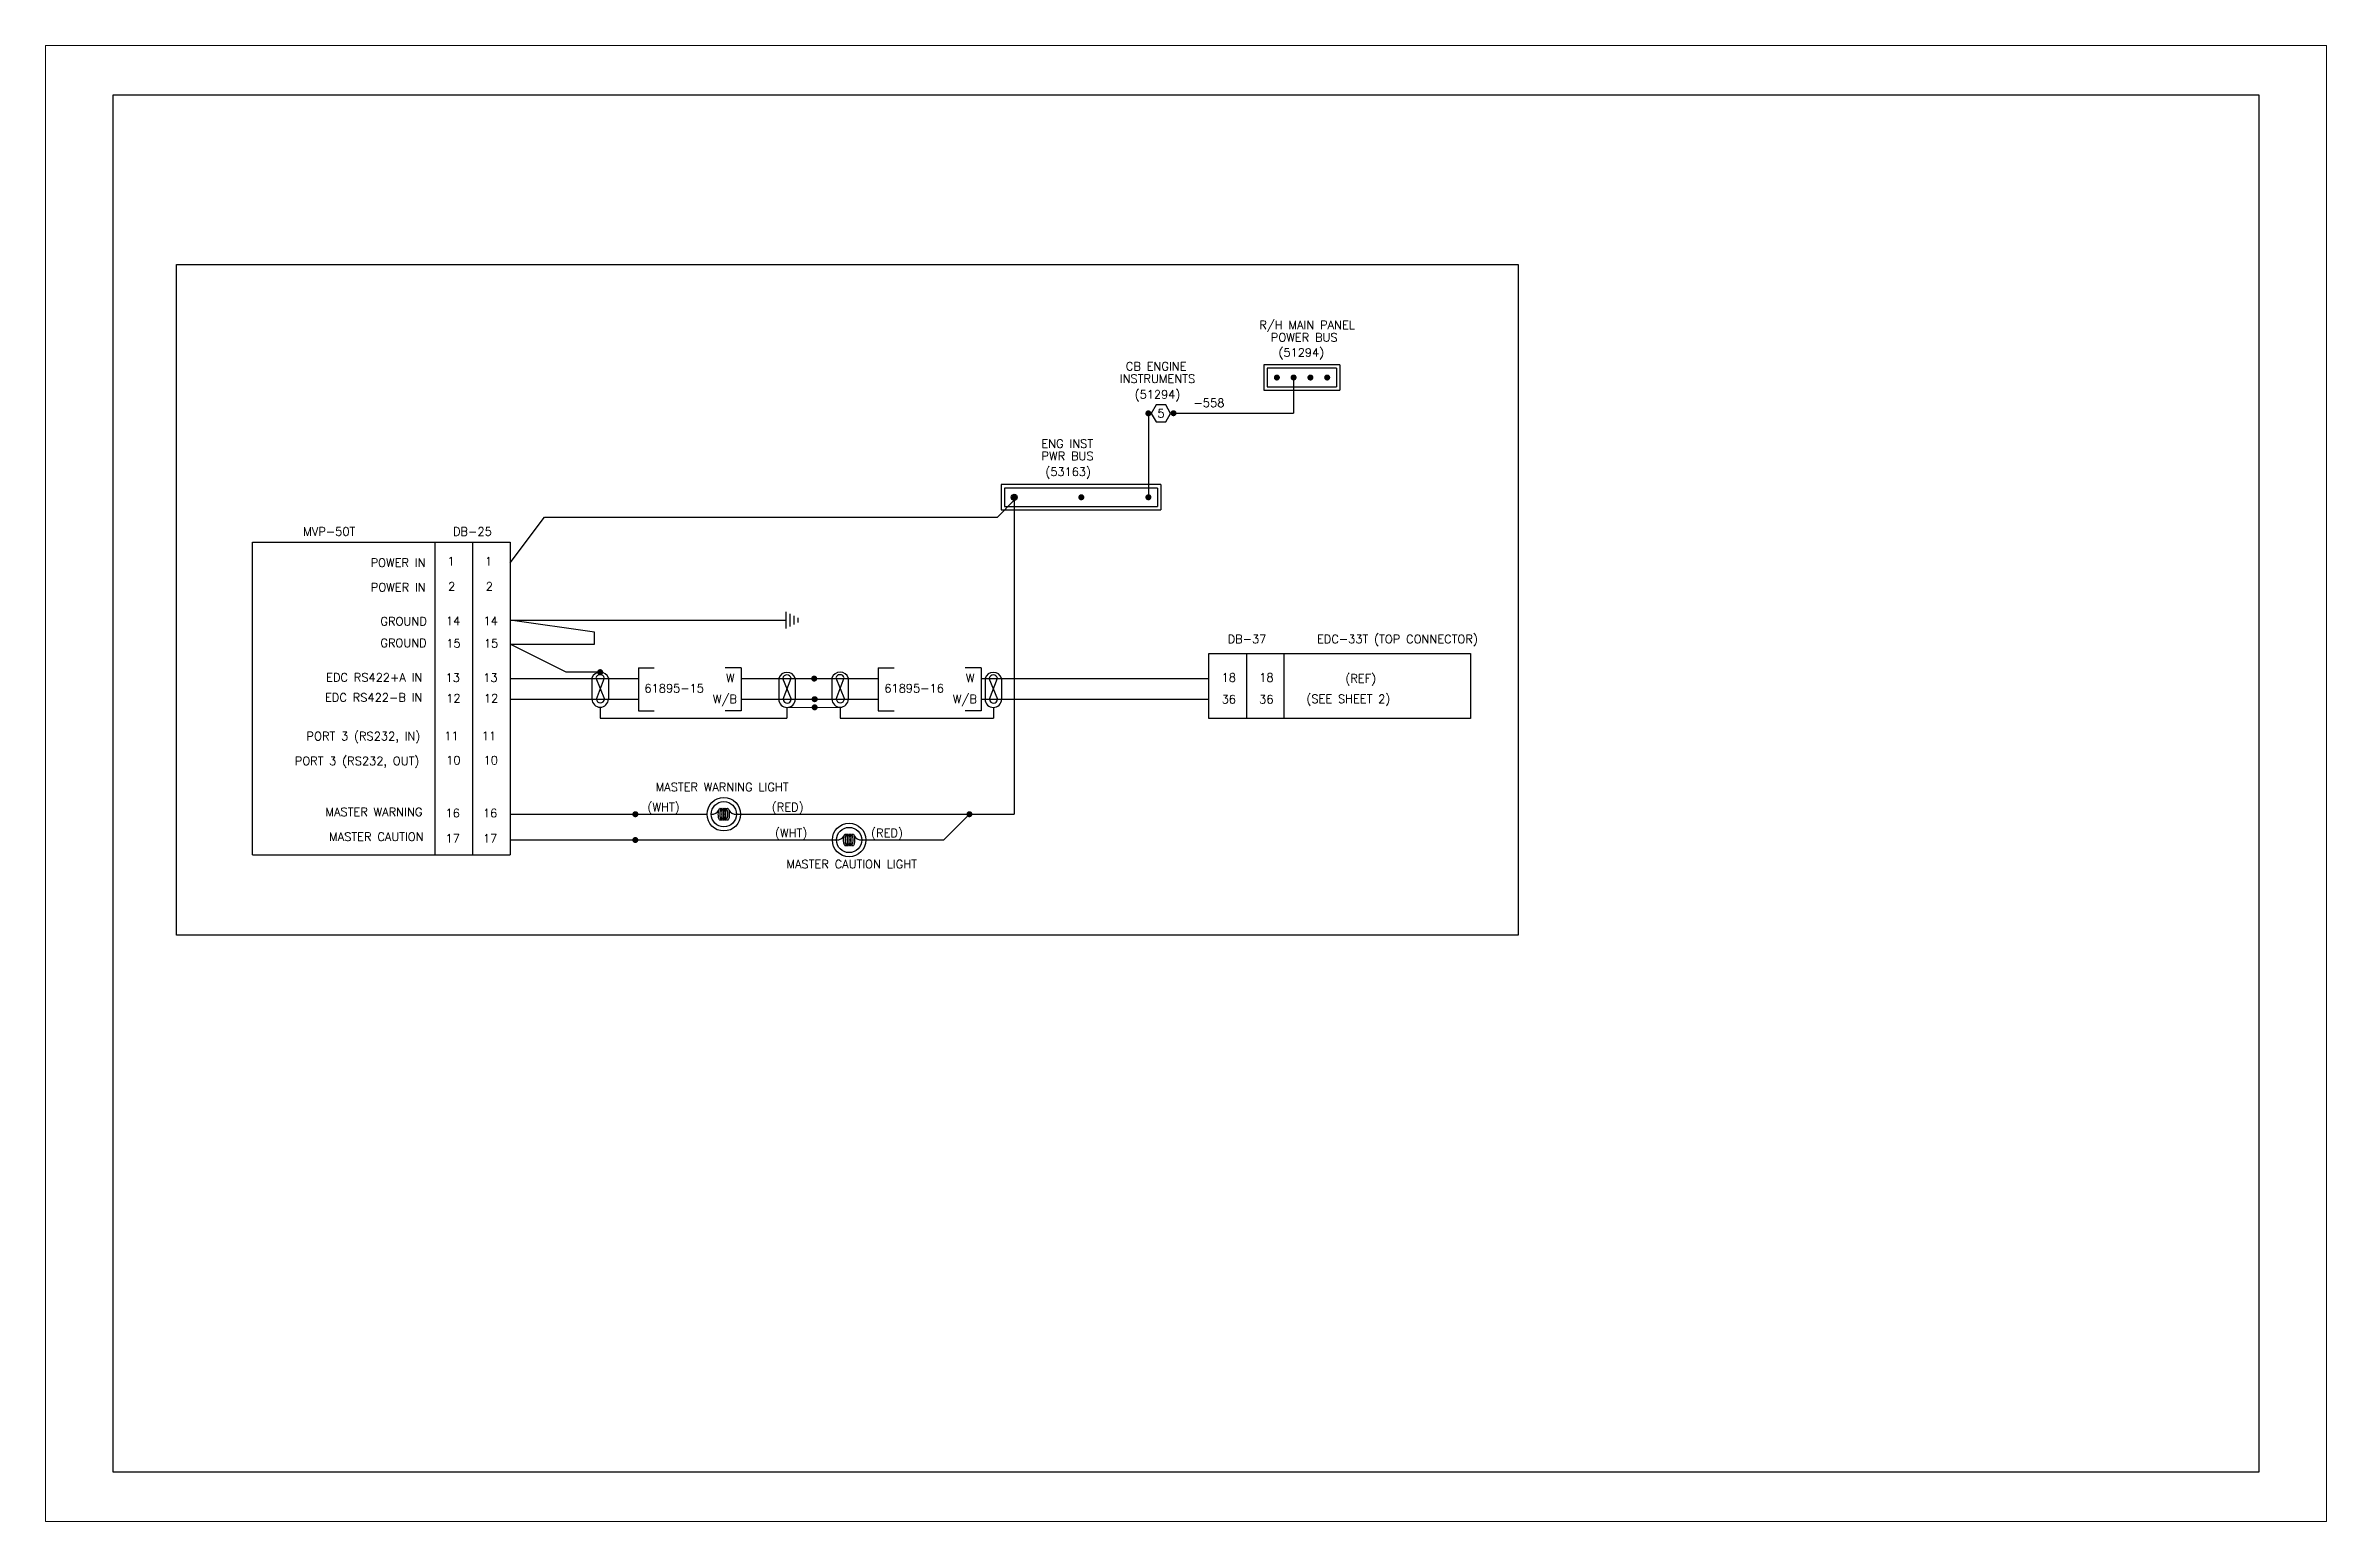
# Paper-space layout 'DX1' of a CAD drawing. Extents: x 0 to 34, y 0 to 22.
# The model-space entities are those that its viewports show. They can reach past a viewport. Long polylines and large blocks are cut down to what shows.
import ezdxf
from ezdxf.enums import TextEntityAlignment as Align

# ---------------------------------------------------------------- set-up
doc = ezdxf.new("R2010")
doc.units = 0
doc.header["$LTSCALE"] = 0.3
doc.header["$MEASUREMENT"] = 0
doc.layers.get('Defpoints').update_dxf_attribs({"linetype": 'CONTINUOUS'})
for name, color, linetype in [('1', 1, 'CONTINUOUS'), ('N', 2, 'CONTINUOUS'), ('NOTES', 2, 'CONTINUOUS'), ('TB', 1, 'CONTINUOUS'), ('TB Border', 9, 'CONTINUOUS'), ('W', 11, 'CONTINUOUS')]:
    doc.layers.add(name, color=color, linetype=linetype)
doc.styles.add('130', font='ROMANS', dxfattribs={"height": 0.125})
doc.styles.add('ROMANS', font='ROMANS.shx')

# ---------------------------------------------------------------- blocks, each defined once
blk = doc.blocks.new('GR')
at = {"layer": '1'}
for p, q in [((-0.125, 0), (0.125, 0)), ((-0.095, 0.06), (0.095, 0.06)), ((-0.065, 0.12), (0.065, 0.12)), ((-0.035, 0.18), (0.035, 0.18))]:
    blk.add_line(p, q, dxfattribs=at)

msp = doc.modelspace()

# ---------------------------------------------------------------- linework, layer by layer
at = {"layer": '1'}
for p, q in [((17.16, 16.5), (17.16, 16.125)), ((18.292, 16.5), (17.16, 16.5)), ((17.21, 16.45), (17.21, 16.175)), ((18.242, 16.45), (17.21, 16.45)), ((18.242, 16.45), (18.242, 16.175)), ((18.292, 16.5), (18.292, 16.125)), ((17.16, 16.125), (18.292, 16.125)), ((17.21, 16.175), (18.242, 16.175)), ((13.245, 14.715), (13.245, 14.34)), ((15.627, 14.715), (13.245, 14.715)), ((13.295, 14.665), (13.295, 14.39)), ((15.577, 14.665), (13.295, 14.665)), ((15.577, 14.665), (15.577, 14.39)), ((15.627, 14.715), (15.627, 14.34)), ((13.245, 14.34), (15.627, 14.34)), ((13.295, 14.39), (15.577, 14.39)), ((7.144, 11.833), (7.144, 11.518)), ((7.202, 11.833), (7.33, 11.518)), ((7.21, 11.518), (7.329, 11.833)), ((7.39, 11.833), (7.39, 11.514)), ((9.929, 11.83), (9.929, 11.515)), ((9.987, 11.83), (10.115, 11.515)), ((9.995, 11.515), (10.113, 11.83)), ((10.174, 11.83), (10.174, 11.511)), ((10.721, 11.833), (10.721, 11.518)), ((10.779, 11.833), (10.907, 11.518)), ((10.786, 11.518), (10.905, 11.833)), ((10.966, 11.833), (10.966, 11.514)), ((13.005, 11.83), (13.005, 11.515)), ((13.063, 11.83), (13.191, 11.515)), ((13.071, 11.515), (13.19, 11.83)), ((13.251, 11.83), (13.251, 11.511))]:
    msp.add_line(p, q, dxfattribs=at)
at = {"layer": '1', "const_width": 0.045}
for points in [[(17.332, 16.312, 1), (17.377, 16.312, 1)], [(17.582, 16.312, 1), (17.627, 16.312, 1)], [(17.832, 16.312, 1), (17.877, 16.312, 1)], [(18.082, 16.312, 1), (18.127, 16.312, 1)], [(15.417, 15.778, 1), (15.462, 15.778, 1)], [(15.791, 15.78, -1), (15.836, 15.78, -1)], [(13.417, 14.527, 1), (13.462, 14.527, 1)], [(14.417, 14.527, 1), (14.462, 14.527, 1)], [(15.417, 14.527, 1), (15.462, 14.527, 1)], [(7.267, 11.943, -1), (7.267, 11.898, -1)], [(10.435, 11.824, 1), (10.48, 11.824, 1)], [(10.442, 11.517, 1), (10.487, 11.517, 1)], [(10.442, 11.396, 1), (10.487, 11.396, 1)], [(7.769, 9.802, 1), (7.814, 9.802, 1)], [(12.749, 9.802, 1), (12.794, 9.802, 1)], [(7.769, 9.418, 1), (7.814, 9.418, 1)]]:
    msp.add_lwpolyline(points, format="xyb", close=True, dxfattribs=at)
at = {"layer": '1'}
msp.add_lwpolyline([(15.554, 15.903), (15.482, 15.778), (15.554, 15.653), (15.699, 15.653), (15.771, 15.778), (15.699, 15.903)], close=True, dxfattribs=at)
at = {"layer": '1', "color": 4}
for points in [[(9.055, 9.714, -0.236857), (9.047, 9.718, -0.085474), (9.036, 9.74, -0.043091), (9.031, 9.766, -0.031808), (9.028, 9.802, -0.031808), (9.031, 9.839, -0.043091), (9.036, 9.865, -0.085474), (9.047, 9.886, -0.236857), (9.055, 9.891, -0.236857), (9.064, 9.886, -0.085474), (9.075, 9.865, -0.043091), (9.08, 9.839, -0.031808), (9.083, 9.802, -0.031808), (9.08, 9.766, -0.043091), (9.075, 9.74, -0.085474), (9.064, 9.718, -0.236857)], [(9.082, 9.714, -0.236857), (9.073, 9.718, -0.085474), (9.062, 9.74, -0.043091), (9.057, 9.766, -0.031808), (9.054, 9.802, -0.031808), (9.057, 9.839, -0.043091), (9.062, 9.865, -0.085474), (9.073, 9.886, -0.236857), (9.082, 9.891, -0.236857), (9.09, 9.886, -0.085474), (9.101, 9.865, -0.043091), (9.107, 9.839, -0.031808), (9.109, 9.802, -0.031808), (9.107, 9.766, -0.043091), (9.101, 9.74, -0.085474), (9.09, 9.718, -0.236857)], [(9.11, 9.714, -0.236857), (9.102, 9.718, -0.085474), (9.091, 9.74, -0.043091), (9.085, 9.766, -0.031808), (9.083, 9.802, -0.031808), (9.085, 9.839, -0.043091), (9.091, 9.865, -0.085474), (9.102, 9.886, -0.236857), (9.11, 9.891, -0.236857), (9.118, 9.886, -0.085474), (9.129, 9.865, -0.043091), (9.135, 9.839, -0.031808), (9.137, 9.802, -0.031808), (9.135, 9.766, -0.043091), (9.129, 9.74, -0.085474), (9.118, 9.718, -0.236857)], [(9.138, 9.714, -0.236857), (9.129, 9.718, -0.085474), (9.118, 9.74, -0.043091), (9.113, 9.766, -0.031808), (9.11, 9.802, -0.031808), (9.113, 9.839, -0.043091), (9.118, 9.865, -0.085474), (9.129, 9.886, -0.236857), (9.138, 9.891, -0.236857), (9.146, 9.886, -0.085474), (9.157, 9.865, -0.043091), (9.163, 9.839, -0.031808), (9.165, 9.802, -0.031808), (9.163, 9.766, -0.043091), (9.157, 9.74, -0.085474), (9.146, 9.718, -0.236857)], [(9.165, 9.714, -0.236857), (9.156, 9.718, -0.085474), (9.145, 9.74, -0.043091), (9.14, 9.766, -0.031808), (9.137, 9.802, -0.031808), (9.14, 9.839, -0.043091), (9.145, 9.865, -0.085474), (9.156, 9.886, -0.236857), (9.165, 9.891, -0.236857), (9.173, 9.886, -0.085474), (9.184, 9.865, -0.043091), (9.19, 9.839, -0.031808), (9.192, 9.802, -0.031808), (9.19, 9.766, -0.043091), (9.184, 9.74, -0.085474), (9.173, 9.718, -0.236857)], [(10.923, 9.33, -0.236857), (10.915, 9.334, -0.085474), (10.904, 9.356, -0.043091), (10.898, 9.382, -0.031808), (10.896, 9.418, -0.031808), (10.898, 9.455, -0.043091), (10.904, 9.481, -0.085474), (10.915, 9.503, -0.236857), (10.923, 9.507, -0.236857), (10.932, 9.503, -0.085474), (10.943, 9.481, -0.043091), (10.948, 9.455, -0.031808), (10.951, 9.418, -0.031808), (10.948, 9.382, -0.043091), (10.943, 9.356, -0.085474), (10.932, 9.334, -0.236857)], [(10.949, 9.33, -0.236857), (10.941, 9.334, -0.085474), (10.93, 9.356, -0.043091), (10.924, 9.382, -0.031808), (10.922, 9.418, -0.031808), (10.924, 9.455, -0.043091), (10.93, 9.481, -0.085474), (10.941, 9.503, -0.236857), (10.949, 9.507, -0.236857), (10.958, 9.503, -0.085474), (10.969, 9.481, -0.043091), (10.974, 9.455, -0.031808), (10.977, 9.418, -0.031808), (10.974, 9.382, -0.043091), (10.969, 9.356, -0.085474), (10.958, 9.334, -0.236857)], [(10.978, 9.33, -0.236857), (10.97, 9.334, -0.085474), (10.959, 9.356, -0.043091), (10.953, 9.382, -0.031808), (10.951, 9.418, -0.031808), (10.953, 9.455, -0.043091), (10.959, 9.481, -0.085474), (10.97, 9.503, -0.236857), (10.978, 9.507, -0.236857), (10.986, 9.503, -0.085474), (10.997, 9.481, -0.043091), (11.003, 9.455, -0.031808), (11.005, 9.418, -0.031808), (11.003, 9.382, -0.043091), (10.997, 9.356, -0.085474), (10.986, 9.334, -0.236857)], [(11.005, 9.33, -0.236857), (10.997, 9.334, -0.085474), (10.986, 9.356, -0.043091), (10.98, 9.382, -0.031808), (10.978, 9.418, -0.031808), (10.98, 9.455, -0.043091), (10.986, 9.481, -0.085474), (10.997, 9.503, -0.236857), (11.005, 9.507, -0.236857), (11.014, 9.503, -0.085474), (11.025, 9.481, -0.043091), (11.03, 9.455, -0.031808), (11.033, 9.418, -0.031808), (11.03, 9.382, -0.043091), (11.025, 9.356, -0.085474), (11.014, 9.334, -0.236857)], [(11.032, 9.33, -0.236857), (11.024, 9.334, -0.085474), (11.013, 9.356, -0.043091), (11.007, 9.382, -0.031808), (11.005, 9.418, -0.031808), (11.007, 9.455, -0.043091), (11.013, 9.481, -0.085474), (11.024, 9.503, -0.236857), (11.032, 9.507, -0.236857), (11.041, 9.503, -0.085474), (11.052, 9.481, -0.043091), (11.057, 9.455, -0.031808), (11.06, 9.418, -0.031808), (11.057, 9.382, -0.043091), (11.052, 9.356, -0.085474), (11.041, 9.334, -0.236857)]]:
    msp.add_lwpolyline(points, format="xyb", close=True, dxfattribs=at)
at = {"layer": '1'}
for centre in [(9.11, 9.802), (10.978, 9.418)]:
    msp.add_circle(centre, 0.188, dxfattribs=at)
for centre, radius, start, end in [((7.267, 11.79), 0.13, 19.2205, 160.7795), ((10.052, 11.787), 0.13, 19.2205, 160.7795), ((10.843, 11.79), 0.13, 19.2205, 160.7795), ((13.128, 11.787), 0.13, 19.2205, 160.7795), ((7.266, 11.817), 0.0645, 14.6147, 165.3853), ((10.051, 11.813), 0.0645, 14.6147, 165.3853), ((10.843, 11.817), 0.0645, 14.6147, 165.3853), ((13.128, 11.813), 0.0645, 14.6147, 165.3853), ((7.267, 11.52), 0.123, 180.9877, 359.0123), ((7.27, 11.522), 0.0601, 183.1319, 356.8681), ((10.052, 11.517), 0.123, 180.9877, 359.0123), ((10.055, 11.518), 0.0601, 183.1319, 356.8681), ((10.844, 11.52), 0.123, 180.9877, 359.0123), ((10.847, 11.522), 0.0601, 183.1319, 356.8681), ((13.128, 11.517), 0.123, 180.9877, 359.0123), ((13.131, 11.518), 0.0601, 183.1319, 356.8681)]:
    msp.add_arc(centre, radius, start, end, dxfattribs=at)
at = {"layer": '1', "color": 4}
for centre, start, end in [((8.931, 9.923), 266.141, 330.892), ((9.289, 9.923), 209.108, 273.859), ((10.798, 9.539), 266.141, 330.892), ((11.157, 9.539), 209.108, 273.859)]:
    msp.add_arc(centre, 0.121, start, end, dxfattribs=at)
at = {"layer": 'NOTES'}
for p, q in [((0.95, 17.997), (20.95, 17.997)), ((0.95, 7.997), (0.95, 17.997)), ((20.95, 17.997), (20.95, 7.997)), ((20.95, 7.997), (0.95, 7.997))]:
    msp.add_line(p, q, dxfattribs=at)
at = {"layer": 'NOTES', "color": 6}
for p, q in [((7.267, 11.398), (7.267, 11.233)), ((7.267, 11.233), (10.052, 11.233)), ((10.844, 11.398), (10.843, 11.233)), ((10.843, 11.233), (13.128, 11.233))]:
    msp.add_line(p, q, dxfattribs=at)
at = {"layer": 'TB'}
for p, q in [((2.082, 13.858), (5.923, 13.858)), ((2.082, 9.195), (2.082, 13.858)), ((4.804, 13.858), (4.804, 9.195)), ((5.364, 13.858), (5.364, 9.195)), ((5.923, 13.858), (5.923, 9.195)), ((16.341, 12.199), (20.241, 12.199)), ((16.9, 12.199), (16.9, 11.228)), ((17.46, 12.199), (17.46, 11.228)), ((2.082, 9.195), (5.923, 9.195))]:
    msp.add_line(p, q, dxfattribs=at)
msp.add_lwpolyline([(20.241, 12.199), (20.241, 11.228), (16.341, 11.228), (16.341, 12.199)], dxfattribs=at)
for centre in [(9.11, 9.802), (10.978, 9.418)]:
    msp.add_circle(centre, 0.25, dxfattribs=at)
at = {"layer": 'TB Border', "color": 9}
msp.add_lwpolyline([(32, 0), (32, 20.52), (0, 20.52), (0, 0)], close=True, dxfattribs=at)
at = {"layer": 'W'}
for p, q in [((15.439, 15.778), (15.439, 14.527)), ((15.814, 15.78), (17.605, 15.78)), ((13.439, 14.482), (13.189, 14.232)), ((13.439, 14.482), (13.439, 9.802)), ((5.923, 13.55), (6.437, 14.232)), ((6.437, 14.232), (13.189, 14.232)), ((5.923, 12.694), (10.035, 12.694)), ((7.181, 12.515), (5.923, 12.694)), ((6.76, 11.92), (5.923, 12.337)), ((5.923, 12.336), (7.181, 12.336)), ((7.181, 12.336), (7.181, 12.515)), ((7.267, 11.92), (6.76, 11.92)), ((7.836, 11.984), (7.836, 11.341)), ((7.836, 11.984), (8.074, 11.984)), ((9.369, 11.984), (9.132, 11.984)), ((9.369, 11.984), (9.369, 11.341)), ((11.412, 11.984), (11.412, 11.341)), ((11.412, 11.984), (11.65, 11.984)), ((12.946, 11.984), (12.708, 11.984)), ((12.946, 11.984), (12.946, 11.341)), ((5.923, 11.825), (7.836, 11.825)), ((9.369, 11.826), (11.412, 11.826)), ((12.946, 11.825), (16.341, 11.825)), ((5.923, 11.517), (7.836, 11.517)), ((7.836, 11.341), (8.074, 11.341)), ((9.369, 11.341), (9.132, 11.341)), ((9.369, 11.518), (11.412, 11.518)), ((11.412, 11.341), (11.65, 11.341)), ((12.946, 11.341), (12.708, 11.341)), ((12.946, 11.517), (16.341, 11.517)), ((5.923, 9.802), (8.86, 9.802)), ((9.298, 9.802), (13.439, 9.802)), ((12.39, 9.418), (12.771, 9.802)), ((5.923, 9.418), (10.79, 9.418)), ((11.165, 9.418), (12.39, 9.418))]:
    msp.add_line(p, q, dxfattribs=at)
at = {"layer": 'W', "color": 6}
for p, q in [((10.052, 11.394), (10.844, 11.398)), ((10.052, 11.394), (10.052, 11.233)), ((13.128, 11.394), (13.128, 11.233))]:
    msp.add_line(p, q, dxfattribs=at)
at = {"layer": 'W'}
msp.add_lwpolyline([(17.605, 16.312), (17.605, 15.78)], dxfattribs=at)
at = {"layer": 'W', "color": 6}
msp.add_circle((13.439, 14.527), 0.045, dxfattribs=at)

# ---------------------------------------------------------------- block references
at = {"layer": 'W', "rotation": 270}
msp.add_blockref('GR', (10.035, 12.694), dxfattribs=at)

# ---------------------------------------------------------------- texts
at = {"layer": 'N', "style": '130'}
for s, p in [('R/H MAIN PANEL', (17.805, 17.034)), ('POWER BUS ', (17.805, 16.847)), ('MVP-50T', (3.228, 13.954)), ('DB-25', (5.362, 13.954)), ('POWER IN', (4.254, 13.489)), ('1', (5.043, 13.511)), ('1', (5.603, 13.511)), ('2', (5.055, 13.135)), ('2', (5.614, 13.135)), ('POWER IN', (4.257, 13.122)), ('GROUND', (4.337, 12.616)), ('14', (5.075, 12.622)), ('14', (5.634, 12.622)), ('GROUND', (4.336, 12.293)), ('15', (5.081, 12.287)), ('15', (5.64, 12.287)), ('DB-37', (16.909, 12.351)), ('EDC-33T (TOP CONNECTOR)', (19.152, 12.351)), ('EDC RS422+A IN', (3.899, 11.779)), ('13', (5.071, 11.776)), ('13', (5.631, 11.776)), ('18', (16.638, 11.778)), ('18', (17.198, 11.778)), ('EDC RS422-B IN', (3.891, 11.48)), ('12', (5.08, 11.468)), ('12', (5.64, 11.468)), ('36', (16.638, 11.454)), ('36', (17.198, 11.454)), ('PORT 3 (RS232, IN)', (3.738, 10.903)), ('11', (5.049, 10.907)), ('11', (5.609, 10.907)), ('PORT 3 (RS232, OUT)', (3.643, 10.533)), ('10', (5.077, 10.544)), ('10', (5.637, 10.544)), ('MASTER WARNING', (3.894, 9.774)), ('16', (5.067, 9.757)), ('16', (5.626, 9.757)), ('MASTER CAUTION', (3.931, 9.404)), ('17', (5.067, 9.379)), ('17', (5.626, 9.379))]:
    msp.add_text(s, height=0.125, dxfattribs=at).set_placement(p, align=Align.CENTER)
for s, p in [('INSTRUMENTS', (15.012, 16.232)), ('CB ENGINE', (15.103, 16.417)), ('-558', (16.112, 15.872)), ('ENG INST', (13.844, 15.264)), ('PWR BUS', (13.846, 15.079)), ('(REF)', (18.374, 11.763)), ('61895-15', (7.926, 11.617)), ('W/B', (8.948, 11.456)), ('W', (9.143, 11.77)), ('61895-16', (11.502, 11.617)), ('W/B', (12.524, 11.456)), ('W', (12.719, 11.77)), ('(SEE SHEET 2)', (17.794, 11.46))]:
    msp.add_text(s, height=0.125, dxfattribs=at).set_placement(p)
for s, p in [('5', (15.626, 15.778)), ('MASTER WARNING LIGHT', (9.084, 10.207)), ('(WHT)', (8.212, 9.898)), ('(RED)', (10.063, 9.898)), ('(WHT)', (10.114, 9.514)), ('(RED)', (11.543, 9.514)), ('MASTER CAUTION LIGHT', (11.016, 9.058))]:
    msp.add_text(s, height=0.125, dxfattribs=at).set_placement(p, align=Align.MIDDLE)
at = {"layer": 'NOTES', "style": 'ROMANS'}
for s, p in [('(51294)', (17.379, 16.586)), ('(51294)', (15.235, 15.961)), ('(53163)', (13.903, 14.808))]:
    msp.add_text(s, height=0.124, dxfattribs=at).set_placement(p, align=Align.BOTTOM_LEFT)

psp = doc.layouts.new('DX1')

# ---------------------------------------------------------------- viewports
at = {"layer": 'Defpoints'}
psp.add_viewport(center=(17, 11), size=(34, 22), view_center_point=(16, 10.26), view_height=22, dxfattribs=at)

doc.saveas('drawing.dxf')
